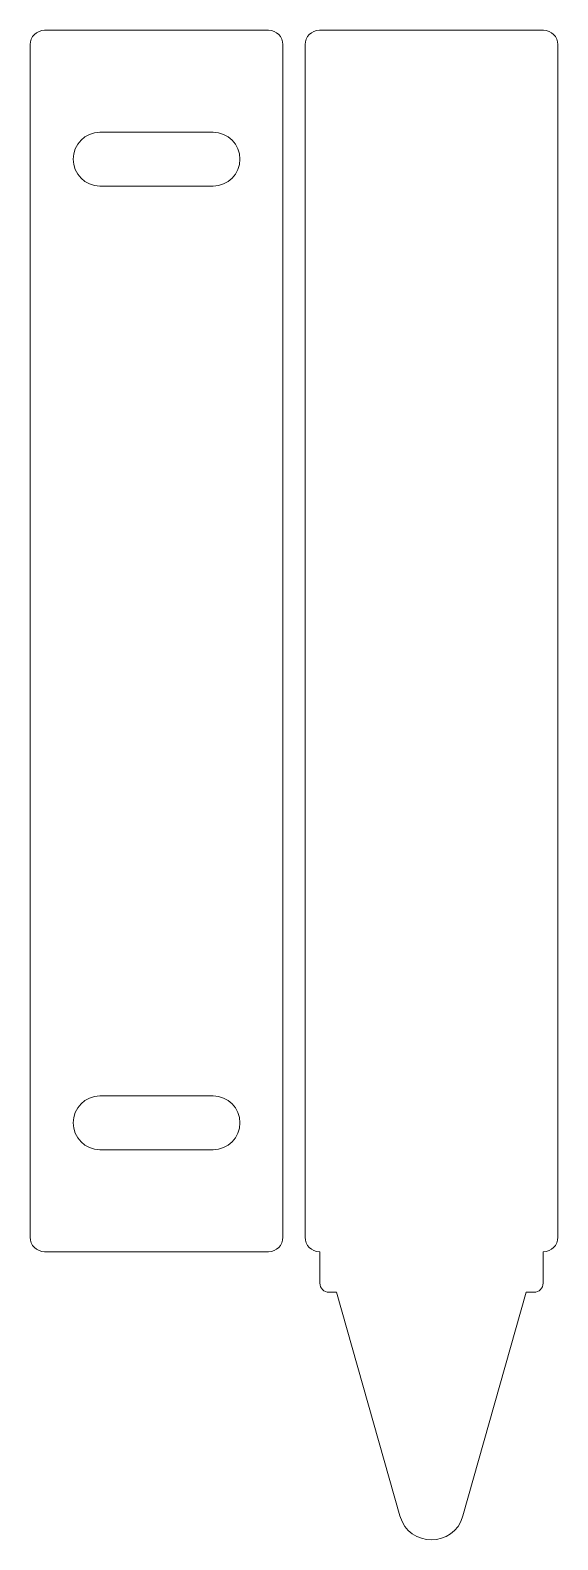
# Model space of a CAD drawing. Header units: inches. Extents: x 1.12 to 2.28, y -3.65 to -0.35.
import ezdxf

# ---------------------------------------------------------------- set-up
doc = ezdxf.new("R2010")
doc.units = ezdxf.units.IN
doc.header["$MEASUREMENT"] = 0
doc.layers.add('Crayon', color=7, linetype='Continuous', lineweight=0)

msp = doc.modelspace()

# ---------------------------------------------------------------- linework, layer by layer
at = {"layer": 'Crayon', "color": 18, "lineweight": 18, "true_color": 0x000000}
for points, knots in [([(1.1535, -0.3496), (1.136, -0.3496), (1.1218, -0.3638), (1.1218, -0.3812), (1.1218, -0.3812), (1.1218, -2.9889), (1.1218, -2.9889), (1.1218, -3.0064), (1.136, -3.0206), (1.1535, -3.0206), (1.1535, -3.0206), (1.6434, -3.0206), (1.6434, -3.0206), (1.6608, -3.0206), (1.675, -3.0064), (1.675, -2.9889), (1.675, -2.9889), (1.675, -0.3812), (1.675, -0.3812), (1.675, -0.3638), (1.6608, -0.3496), (1.6434, -0.3496), (1.6434, -0.3496), (1.1535, -0.3496), (1.1535, -0.3496)], [0, 0, 0, 0, 1, 1, 1, 2, 2, 2, 3, 3, 3, 4, 4, 4, 5, 5, 5, 6, 6, 6, 7, 7, 7, 8, 8, 8, 8]), ([(1.2746, -0.6903), (1.2422, -0.6903), (1.2159, -0.664), (1.2159, -0.6315), (1.2159, -0.5991), (1.2422, -0.5728), (1.2746, -0.5728), (1.2746, -0.5728), (1.5222, -0.5728), (1.5222, -0.5728), (1.5547, -0.5728), (1.581, -0.5991), (1.581, -0.6315), (1.581, -0.664), (1.5547, -0.6903), (1.5222, -0.6903), (1.5222, -0.6903), (1.2746, -0.6903), (1.2746, -0.6903)], [0, 0, 0, 0, 1, 1, 1, 2, 2, 2, 3, 3, 3, 4, 4, 4, 5, 5, 5, 6, 6, 6, 6]), ([(1.2746, -2.7974), (1.2422, -2.7974), (1.2159, -2.7711), (1.2159, -2.7386), (1.2159, -2.7062), (1.2422, -2.6799), (1.2746, -2.6799), (1.2746, -2.6799), (1.5222, -2.6799), (1.5222, -2.6799), (1.5547, -2.6799), (1.581, -2.7062), (1.581, -2.7386), (1.581, -2.7711), (1.5547, -2.7974), (1.5222, -2.7974), (1.5222, -2.7974), (1.2746, -2.7974), (1.2746, -2.7974)], [0, 0, 0, 0, 1, 1, 1, 2, 2, 2, 3, 3, 3, 4, 4, 4, 5, 5, 5, 6, 6, 6, 6])]:
    msp.add_open_spline(points, degree=3, knots=knots, dxfattribs=at)
at = {"layer": 'Crayon', "color": 98, "lineweight": 18, "true_color": 0x006400}
msp.add_open_spline([(1.7551, -0.3496), (1.7376, -0.3496), (1.7234, -0.3638), (1.7234, -0.3812), (1.7234, -0.3812), (1.7234, -2.9889), (1.7234, -2.9889), (1.7234, -3.0064), (1.7376, -3.0206), (1.7551, -3.0206), (1.7551, -3.0206), (1.7558, -3.0206), (1.7558, -3.0206), (1.7558, -3.0206), (1.7558, -3.0892), (1.7558, -3.0892), (1.7558, -3.1002), (1.7647, -3.1092), (1.7758, -3.1092), (1.7758, -3.1092), (1.7924, -3.1092), (1.7924, -3.1092), (1.7924, -3.1092), (1.931, -3.5983), (1.931, -3.5983), (1.9409, -3.633), (1.9705, -3.6504), (2, -3.6504), (2.0296, -3.6504), (2.0592, -3.633), (2.069, -3.5983), (2.069, -3.5983), (2.2076, -3.1092), (2.2076, -3.1092), (2.2076, -3.1092), (2.2243, -3.1092), (2.2243, -3.1092), (2.2353, -3.1092), (2.2443, -3.1002), (2.2443, -3.0892), (2.2443, -3.0892), (2.2443, -3.0206), (2.2443, -3.0206), (2.2443, -3.0206), (2.245, -3.0206), (2.245, -3.0206), (2.2625, -3.0206), (2.2766, -3.0064), (2.2766, -2.9889), (2.2766, -2.9889), (2.2766, -0.3812), (2.2766, -0.3812), (2.2766, -0.3638), (2.2625, -0.3496), (2.245, -0.3496), (2.245, -0.3496), (1.7551, -0.3496), (1.7551, -0.3496)], degree=3, knots=[0, 0, 0, 0, 1, 1, 1, 2, 2, 2, 3, 3, 3, 4, 4, 4, 5, 5, 5, 6, 6, 6, 7, 7, 7, 8, 8, 8, 9, 9, 9, 10, 10, 10, 11, 11, 11, 12, 12, 12, 13, 13, 13, 14, 14, 14, 15, 15, 15, 16, 16, 16, 17, 17, 17, 18, 18, 18, 19, 19, 19, 19], dxfattribs=at)

doc.saveas('drawing.dxf')
